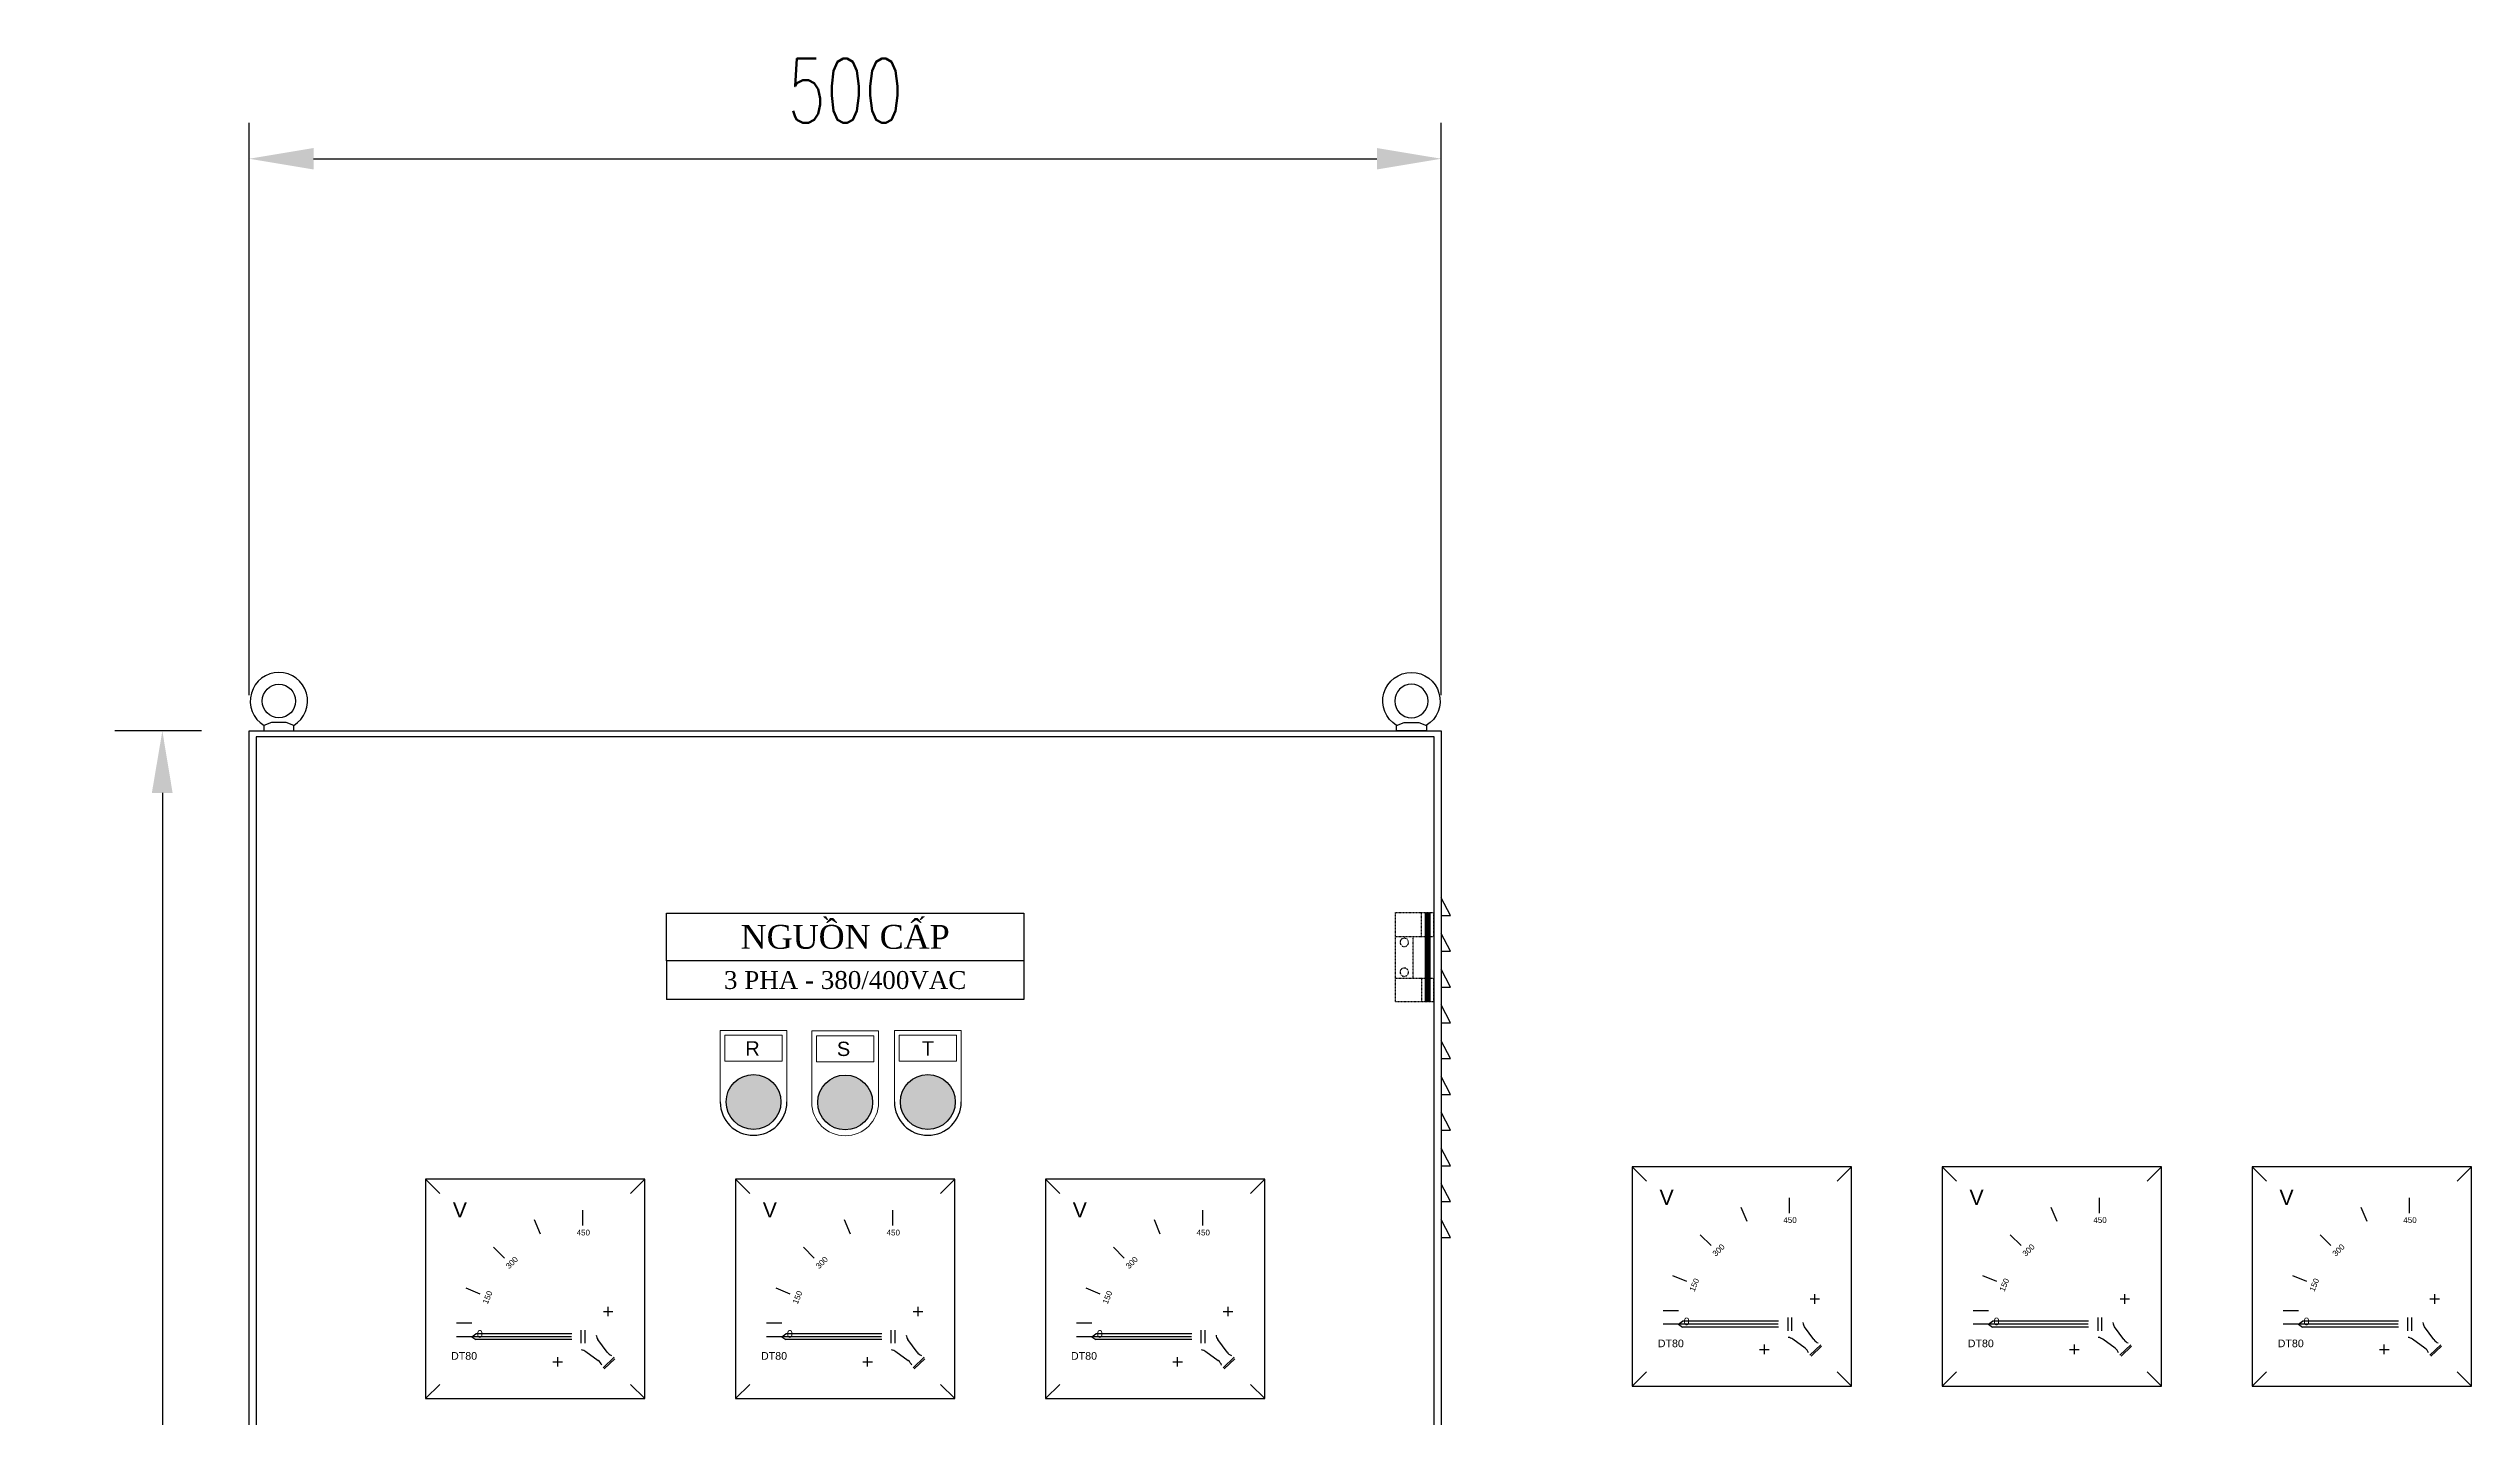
# Model space of a CAD drawing. Header units: inches. Extents: x 187 to 137830, y 99 to 66837.
# Drawn here: x 85132 to 86148, y 60496 to 61070 of the extents above; entities that cross this region are included whole.
import ezdxf

# ---------------------------------------------------------------- set-up
doc = ezdxf.new("R2010")
doc.units = ezdxf.units.IN
doc.header["$MEASUREMENT"] = 0
doc.linetypes.add('HIDDEN', pattern=[0.375, 0.25, -0.125])
for name, color, linetype in [('accessory', 9, 'Continuous'), ('CHANGE', 4, 'Continuous'), ('Dim', 9, 'Continuous'), ('FRAME', 3, 'Continuous')]:
    doc.layers.add(name, color=color, linetype=linetype)
doc.layers.add('KICH THUOC', color=6, linetype='Continuous', lineweight=13)
doc.layers.add('NETPHU', color=7, linetype='Continuous', lineweight=0)
doc.styles.add('SIMPLEX', font='SIMPLEX.shx', dxfattribs={"width": 0.7})
doc.styles.get("Standard").update_dxf_attribs({"font": 'arial.ttf'})
doc.styles.add('VNI-HELVE-CONDENSE', font='')
doc.styles.get('VNI-HELVE-CONDENSE').set_extended_font_data('VNI-Helve-Condense')
doc.dimstyles.new('STANDARD$0', dxfattribs={"dimscale": 2, "dimtxt": 12, "dimasz": 13, "dimexe": 10, "dimexo": 10, "dimgap": 10, "dimtad": 1, "dimdec": 0, "dimzin": 0, "dimdsep": 46, "dimtxsty": 'VNI-HELVE-CONDENSE', "dimcen": 2, "dimdle": 2, "dimclrd": 1, "dimclre": 1, "dimclrt": 2, "dimadec": 0, "dimazin": 0, "dimtfac": 1, "dimtdec": 0, "dimtofl": 0, "dimtmove": 0, "dimatfit": 3, "dimfxl": 1, "dimtolj": 1, "dimtzin": 0, "dimarcsym": 1})

# ---------------------------------------------------------------- blocks, each defined once
blk = doc.blocks.new('EYE BOLT')
at = {"layer": 'CHANGE'}
blk.add_line((-12.5, 0), (12.5, 0), dxfattribs=at)
at = {"layer": 'CHANGE', "linetype": 'Continuous'}
for p, q in [((12.5, 4.5), (6.1, 7)), ((12.5, 4.5), (6.1, 7)), ((12.5, 0), (12.5, 4.5)), ((12.5, 0), (12.5, 4.5))]:
    blk.add_line(p, q, dxfattribs=at)
blk.add_lwpolyline([(12.5, 0), (12.5, 4.5), (6.1, 7), (-6.1, 7), (-12.5, 4.5), (-12.5, 0)], dxfattribs=at)
blk.add_circle((0, 25), 14, dxfattribs=at)
blk.add_arc((0, 25), 24, 301.3323, 238.6677, dxfattribs=at)
blk = doc.blocks.new('*D163')
at = {"layer": 'DEFPOINTS', "color": 0, "lineweight": 200, "transparency": 16777216}
for p in [(85715.9, 61024), (85215.9, 60784), (85715.9, 60784)]:
    blk.add_point(p, dxfattribs=at)
at = {"layer": 'Dim', "color": 8, "lineweight": -2, "transparency": 16777216}
for p, q in [((85215.9, 60799), (85215.9, 61039)), ((85715.9, 60799), (85715.9, 61039)), ((85242.9, 61024), (85688.9, 61024))]:
    blk.add_line(p, q, dxfattribs=at)
at = {"layer": 'Dim', "color": 8, "lineweight": 200, "transparency": 16777216}
for points in [[(85242.9, 61028.5), (85242.9, 61019.5), (85215.9, 61024)], [(85688.9, 61028.5), (85688.9, 61019.5), (85715.9, 61024)]]:
    blk.add_solid(points, dxfattribs=at)
at = {"layer": 'Dim', "color": 6, "transparency": 16777216, "insert": (85465.9, 61052.5), "char_height": 27, "attachment_point": 5, "style": 'SIMPLEX'}
blk.add_mtext('\\A1;500', dxfattribs=at)
blk = doc.blocks.new('HINGE')
at = {"layer": 'accessory', "linetype": 'HIDDEN', "ltscale": 0.5}
for p, q in [((10.5, 17.5), (10.5, 37.5)), ((32.5, 17.5), (0.5, 17.5)), ((17.5, -17.5), (17.5, 17.5)), ((32.5, -17.5), (0.5, -17.5)), ((10.5, -17.5), (10.5, -37.5))]:
    blk.add_line(p, q, dxfattribs=at)
blk.add_lwpolyline([(0.5, -17.5), (0.5, -37.5), (32.5, -37.5), (32.5, 37.5), (0.5, 37.5), (0.5, 17.5)], dxfattribs=at)
at = {"layer": 'accessory', "linetype": 'HIDDEN', "ltscale": 0.5, "const_width": 5}
blk.add_lwpolyline([(5.5, -37.5), (5.5, 37.5)], dxfattribs=at)
at = {"layer": 'accessory', "linetype": 'HIDDEN', "ltscale": 0.5}
for centre in [(25, 12.5), (25, -12.5)]:
    blk.add_circle(centre, 3.5, dxfattribs=at)
blk = doc.blocks.new('*D164')
at = {"color": 1, "lineweight": -2, "transparency": 16777216}
for p, q in [((85195.9, 60784), (85159.5, 60784)), ((85179.5, 60758), (85179.5, 60010)), ((85195.9, 59984), (85159.5, 59984))]:
    blk.add_line(p, q, dxfattribs=at)
at = {"color": 1, "lineweight": 200, "transparency": 16777216}
for points in [[(85175.1, 60758), (85183.8, 60758), (85179.5, 60784)], [(85175.1, 60010), (85183.8, 60010), (85179.5, 59984)]]:
    blk.add_solid(points, dxfattribs=at)
at = {"layer": 'DEFPOINTS', "color": 0, "lineweight": 200, "transparency": 16777216}
for p in [(85215.9, 60784), (85179.5, 59984), (85215.9, 59984)]:
    blk.add_point(p, dxfattribs=at)
at = {"color": 2, "lineweight": 200, "transparency": 16777216, "insert": (85147.5, 60384), "char_height": 24, "attachment_point": 5, "rotation": 90, "style": 'VNI-HELVE-CONDENSE'}
blk.add_mtext('\\A1;800', dxfattribs=at)

msp = doc.modelspace()

# ---------------------------------------------------------------- hatches: boundary and pattern name
at = {"lineweight": 200}
h = msp.add_hatch(color=3, dxfattribs=at)
h.dxf.hatch_style = 1
h.paths.add_polyline_path([(85438.96, 60628.36, 1), (85415.96, 60628.36, 1)])
h = msp.add_hatch(color=2, dxfattribs=at)
h.dxf.hatch_style = 1
h.paths.add_polyline_path([(85477.38, 60628.16, 1), (85454.38, 60628.16, 1)])
h = msp.add_hatch(color=1, dxfattribs=at)
h.dxf.hatch_style = 1
h.paths.add_polyline_path([(85512.05, 60628.36, 1), (85489.05, 60628.36, 1)])

# ---------------------------------------------------------------- linework, layer by layer
for p, q in [((85390.88, 60687.54), (85390.88, 60671.29)), ((85540.88, 60687.54), (85540.88, 60671.29)), ((85802, 60595.15), (85796, 60601.15)), ((85882, 60595.15), (85888, 60601.15)), ((85932, 60595.15), (85926, 60601.15)), ((86012, 60595.15), (86018, 60601.15)), ((86062, 60595.15), (86056, 60601.15)), ((86142, 60595.15), (86148, 60601.15)), ((85295.88, 60589.9), (85289.88, 60595.9)), ((85375.88, 60589.9), (85381.88, 60595.9)), ((85425.88, 60589.9), (85419.88, 60595.9)), ((85505.88, 60589.9), (85511.88, 60595.9)), ((85555.88, 60589.9), (85549.88, 60595.9)), ((85635.88, 60589.9), (85641.88, 60595.9)), ((85355.88, 60576.5), (85355.88, 60582.9)), ((85485.88, 60576.5), (85485.88, 60582.9)), ((85615.88, 60576.5), (85615.88, 60582.9)), ((85844.16, 60578.2), (85841.71, 60584.12)), ((85862, 60581.75), (85862, 60588.15)), ((85974.16, 60578.2), (85971.71, 60584.12)), ((85992, 60581.75), (85992, 60588.15)), ((86104.16, 60578.2), (86101.71, 60584.12)), ((86122, 60581.75), (86122, 60588.15)), ((85338.05, 60572.96), (85335.6, 60578.87)), ((85468.05, 60572.96), (85465.6, 60578.87)), ((85598.05, 60572.96), (85595.6, 60578.87)), ((85829.04, 60568.1), (85824.52, 60572.63)), ((85959.04, 60568.1), (85954.52, 60572.63)), ((86089.04, 60568.1), (86084.52, 60572.63)), ((85322.93, 60562.86), (85318.4, 60567.38)), ((85452.93, 60562.86), (85448.4, 60567.38)), ((85582.93, 60562.86), (85578.4, 60567.38)), ((85312.83, 60547.74), (85306.91, 60550.19)), ((85442.83, 60547.74), (85436.91, 60550.19)), ((85572.83, 60547.74), (85566.91, 60550.19)), ((85818.94, 60552.98), (85813.03, 60555.43)), ((85948.94, 60552.98), (85943.03, 60555.43)), ((86078.94, 60552.98), (86073.03, 60555.43)), ((85815.39, 60540.75), (85808.99, 60540.75)), ((85945.39, 60540.75), (85938.99, 60540.75)), ((86075.39, 60540.75), (86068.99, 60540.75)), ((85309.28, 60535.5), (85302.88, 60535.5)), ((85309.28, 60529.9), (85302.88, 60529.9)), ((85309.28, 60529.9), (85311.01, 60531.1)), ((85309.28, 60529.9), (85311.01, 60528.7)), ((85351.08, 60529.9), (85309.28, 60529.9)), ((85351.23, 60531.1), (85311.01, 60531.1)), ((85355.08, 60532.68), (85355.08, 60527.13)), ((85356.68, 60532.68), (85356.68, 60527.13)), ((85439.28, 60535.5), (85432.88, 60535.5)), ((85439.28, 60529.9), (85432.88, 60529.9)), ((85439.28, 60529.9), (85441.01, 60531.1)), ((85439.28, 60529.9), (85441.01, 60528.7)), ((85481.08, 60529.9), (85439.28, 60529.9)), ((85481.23, 60531.1), (85441.01, 60531.1)), ((85485.08, 60532.68), (85485.08, 60527.13)), ((85486.68, 60532.68), (85486.68, 60527.13)), ((85569.28, 60535.5), (85562.88, 60535.5)), ((85569.28, 60529.9), (85562.88, 60529.9)), ((85569.28, 60529.9), (85571.01, 60531.1)), ((85569.28, 60529.9), (85571.01, 60528.7)), ((85611.08, 60529.9), (85569.28, 60529.9)), ((85611.23, 60531.1), (85571.01, 60531.1)), ((85615.08, 60532.68), (85615.08, 60527.13)), ((85616.68, 60532.68), (85616.68, 60527.13)), ((85815.39, 60535.15), (85808.99, 60535.15)), ((85815.39, 60535.15), (85817.13, 60536.35)), ((85815.39, 60535.15), (85817.13, 60533.95)), ((85857.2, 60535.15), (85815.39, 60535.15)), ((85857.35, 60536.35), (85817.13, 60536.35)), ((85857.35, 60533.95), (85817.13, 60533.95)), ((85861.2, 60537.92), (85861.2, 60532.38)), ((85862.8, 60537.92), (85862.8, 60532.38)), ((85868.47, 60525.08), (85863.29, 60528.84)), ((85872.16, 60528.65), (85868.29, 60533.96)), ((85945.39, 60535.15), (85938.99, 60535.15)), ((85945.39, 60535.15), (85947.13, 60536.35)), ((85945.39, 60535.15), (85947.13, 60533.95)), ((85987.2, 60535.15), (85945.39, 60535.15)), ((85987.35, 60536.35), (85947.13, 60536.35)), ((85987.35, 60533.95), (85947.13, 60533.95)), ((85991.2, 60537.92), (85991.2, 60532.38)), ((85992.8, 60537.92), (85992.8, 60532.38)), ((85998.47, 60525.08), (85993.29, 60528.84)), ((86002.16, 60528.65), (85998.29, 60533.96)), ((86075.39, 60535.15), (86068.99, 60535.15)), ((86075.39, 60535.15), (86077.13, 60536.35)), ((86075.39, 60535.15), (86077.13, 60533.95)), ((86117.2, 60535.15), (86075.39, 60535.15)), ((86117.35, 60536.35), (86077.13, 60536.35)), ((86117.35, 60533.95), (86077.13, 60533.95)), ((86121.2, 60537.92), (86121.2, 60532.38)), ((86122.8, 60537.92), (86122.8, 60532.38)), ((86128.47, 60525.08), (86123.29, 60528.84)), ((86132.16, 60528.65), (86128.29, 60533.96)), ((85351.23, 60528.7), (85311.01, 60528.7)), ((85362.35, 60519.83), (85357.17, 60523.6)), ((85366.04, 60523.4), (85362.17, 60528.71)), ((85369.02, 60521.28), (85364.39, 60516.87)), ((85369.26, 60520.64), (85364.86, 60516.44)), ((85481.23, 60528.7), (85441.01, 60528.7)), ((85492.35, 60519.83), (85487.17, 60523.6)), ((85496.04, 60523.4), (85492.17, 60528.71)), ((85499.02, 60521.28), (85494.39, 60516.87)), ((85499.26, 60520.64), (85494.86, 60516.44)), ((85611.23, 60528.7), (85571.01, 60528.7)), ((85622.35, 60519.83), (85617.17, 60523.6)), ((85626.04, 60523.4), (85622.17, 60528.71)), ((85629.02, 60521.28), (85624.39, 60516.87)), ((85629.26, 60520.64), (85624.86, 60516.44)), ((85875.14, 60526.53), (85870.51, 60522.11)), ((85875.38, 60525.89), (85870.98, 60521.69)), ((86005.14, 60526.53), (86000.51, 60522.11)), ((86005.38, 60525.89), (86000.98, 60521.69)), ((86135.14, 60526.53), (86130.51, 60522.11)), ((86135.38, 60525.89), (86130.98, 60521.69)), ((85289.88, 60503.9), (85295.88, 60509.9)), ((85375.88, 60509.9), (85381.88, 60503.9)), ((85419.88, 60503.9), (85425.88, 60509.9)), ((85505.88, 60509.9), (85511.88, 60503.9)), ((85549.88, 60503.9), (85555.88, 60509.9)), ((85635.88, 60509.9), (85641.88, 60503.9)), ((85796, 60509.15), (85802, 60515.15)), ((85882, 60515.15), (85888, 60509.15)), ((85926, 60509.15), (85932, 60515.15)), ((86012, 60515.15), (86018, 60509.15)), ((86056, 60509.15), (86062, 60515.15)), ((86142, 60515.15), (86148, 60509.15))]:
    msp.add_line(p, q)
at = {"color": 1}
for p, q in [((85364.46, 60540.48), (85368.46, 60540.48)), ((85366.46, 60538.48), (85366.46, 60542.48)), ((85494.46, 60540.48), (85498.46, 60540.48)), ((85496.46, 60538.48), (85496.46, 60542.48)), ((85624.46, 60540.48), (85628.46, 60540.48)), ((85626.46, 60538.48), (85626.46, 60542.48)), ((85870.57, 60545.73), (85874.57, 60545.73)), ((85872.57, 60543.73), (85872.57, 60547.73)), ((86000.57, 60545.73), (86004.57, 60545.73)), ((86002.57, 60543.73), (86002.57, 60547.73)), ((86130.57, 60545.73), (86134.57, 60545.73)), ((86132.57, 60543.73), (86132.57, 60547.73)), ((85343.3, 60519.33), (85347.3, 60519.33)), ((85345.3, 60517.33), (85345.3, 60521.33)), ((85473.3, 60519.33), (85477.3, 60519.33)), ((85475.3, 60517.33), (85475.3, 60521.33)), ((85603.3, 60519.33), (85607.3, 60519.33)), ((85605.3, 60517.33), (85605.3, 60521.33)), ((85849.42, 60524.57), (85853.42, 60524.57)), ((85851.42, 60522.57), (85851.42, 60526.57)), ((85979.42, 60524.57), (85983.42, 60524.57)), ((85981.42, 60522.57), (85981.42, 60526.57)), ((86109.42, 60524.57), (86113.42, 60524.57)), ((86111.42, 60522.57), (86111.42, 60526.57))]:
    msp.add_line(p, q, dxfattribs=at)
for points in [[(85796, 60601.15), (85796, 60509.15), (85888, 60509.15), (85888, 60601.15)], [(85926, 60601.15), (85926, 60509.15), (86018, 60509.15), (86018, 60601.15)], [(86056, 60601.15), (86056, 60509.15), (86148, 60509.15), (86148, 60601.15)], [(85289.88, 60595.9), (85289.88, 60503.9), (85381.88, 60503.9), (85381.88, 60595.9)], [(85419.88, 60595.9), (85419.88, 60503.9), (85511.88, 60503.9), (85511.88, 60595.9)], [(85549.88, 60595.9), (85549.88, 60503.9), (85641.88, 60503.9), (85641.88, 60595.9)]]:
    msp.add_lwpolyline(points, close=True)
at = {"color": 0}
for centre in [(85427.46, 60628.36), (85465.88, 60628.16), (85500.55, 60628.36)]:
    msp.add_circle(centre, 11.5, dxfattribs=at)
for centre in [(85427.46, 60628.36), (85500.55, 60628.36)]:
    msp.add_arc(centre, 14, 180, 0, dxfattribs=at)
for centre, start, end in [((85365.41, 60531.06), 186.94373, 216.03629), ((85495.41, 60531.06), 186.94373, 216.03629), ((85625.41, 60531.06), 186.94373, 216.03629), ((85860.94, 60525.61), 53.9793, 83.66416), ((85871.53, 60536.31), 186.94373, 216.03629), ((85990.94, 60525.61), 53.9793, 83.66416), ((86001.53, 60536.31), 186.94373, 216.03629), ((86120.94, 60525.61), 53.9793, 83.66416), ((86131.53, 60536.31), 186.94373, 216.03629), ((85354.82, 60520.36), 53.9793, 83.66416), ((85360, 60516.6), 19.46116, 53.9793), ((85369.27, 60525.75), 216.03629, 249.80515), ((85484.82, 60520.36), 53.9793, 83.66416), ((85490, 60516.6), 19.46116, 53.9793), ((85499.27, 60525.75), 216.03629, 249.80515), ((85614.82, 60520.36), 53.9793, 83.66416), ((85620, 60516.6), 19.46116, 53.9793), ((85629.27, 60525.75), 216.03629, 249.80515), ((85866.12, 60521.84), 19.46116, 53.9793), ((85875.39, 60531), 216.03629, 249.80515), ((85996.12, 60521.84), 19.46116, 53.9793), ((86005.39, 60531), 216.03629, 249.80515), ((86126.12, 60521.84), 19.46116, 53.9793), ((86135.39, 60531), 216.03629, 249.80515)]:
    msp.add_arc(centre, 4, start, end)
at = {"layer": 'CHANGE', "color": 0, "linetype": 'Continuous'}
for p, q in [((85390.88, 60707.54), (85540.88, 60707.54)), ((85390.88, 60687.54), (85390.88, 60707.54)), ((85540.88, 60707.54), (85540.88, 60687.54)), ((85540.88, 60687.54), (85390.88, 60687.54)), ((85540.88, 60671.29), (85390.88, 60671.29))]:
    msp.add_line(p, q, dxfattribs=at)
at = {"layer": 'CHANGE', "linetype": 'ByBlock'}
for points in [[(85715.88, 60706.54), (85719.76, 60706.54), (85715.88, 60714.04)], [(85715.88, 60706.54), (85719.76, 60706.54), (85715.88, 60714.04)], [(85715.88, 60691.54), (85719.76, 60691.54), (85715.88, 60699.04)], [(85715.88, 60691.54), (85719.76, 60691.54), (85715.88, 60699.04)], [(85715.88, 60676.54), (85719.76, 60676.54), (85715.88, 60684.04)], [(85715.88, 60676.54), (85719.76, 60676.54), (85715.88, 60684.04)], [(85715.88, 60661.54), (85719.76, 60661.54), (85715.88, 60669.04)], [(85715.88, 60661.54), (85719.76, 60661.54), (85715.88, 60669.04)], [(85715.88, 60646.54), (85719.76, 60646.54), (85715.88, 60654.04)], [(85715.88, 60646.54), (85719.76, 60646.54), (85715.88, 60654.04)], [(85715.88, 60631.54), (85719.76, 60631.54), (85715.88, 60639.04)], [(85715.88, 60631.54), (85719.76, 60631.54), (85715.88, 60639.04)], [(85715.88, 60616.54), (85719.76, 60616.54), (85715.88, 60624.04)], [(85715.88, 60616.54), (85719.76, 60616.54), (85715.88, 60624.04)], [(85715.88, 60601.54), (85719.76, 60601.54), (85715.88, 60609.04)], [(85715.88, 60601.54), (85719.76, 60601.54), (85715.88, 60609.04)], [(85715.88, 60586.54), (85719.76, 60586.54), (85715.88, 60594.04)], [(85715.88, 60586.54), (85719.76, 60586.54), (85715.88, 60594.04)], [(85715.88, 60571.54), (85719.76, 60571.54), (85715.88, 60579.04)], [(85715.88, 60571.54), (85719.76, 60571.54), (85715.88, 60579.04)]]:
    msp.add_lwpolyline(points, dxfattribs=at)
at = {"layer": 'FRAME'}
for points in [[(85215.88, 60465.06), (85215.88, 60784.04), (85715.88, 60784.04), (85715.88, 60465.06)], [(85712.88, 60465.06), (85712.88, 60781.54), (85218.88, 60781.54), (85218.88, 60465.06)]]:
    msp.add_lwpolyline(points, dxfattribs=at)
at = {"layer": 'KICH THUOC', "color": 0}
for points in [[(85441.46, 60628.36), (85441.46, 60658.36), (85413.46, 60658.36), (85413.46, 60628.36)], [(85514.55, 60628.36), (85514.55, 60658.36), (85486.55, 60658.36), (85486.55, 60628.36)]]:
    msp.add_lwpolyline(points, dxfattribs=at)
for points in [[(85415.46, 60645.42), (85439.46, 60645.42), (85439.46, 60656.36), (85415.46, 60656.36)], [(85488.55, 60645.42), (85512.55, 60645.42), (85512.55, 60656.36), (85488.55, 60656.36)]]:
    msp.add_lwpolyline(points, close=True, dxfattribs=at)
at = {"layer": 'NETPHU', "color": 0}
msp.add_lwpolyline([(85479.88, 60628.16), (85479.88, 60658.16), (85451.88, 60658.16), (85451.88, 60628.16)], dxfattribs=at)
msp.add_lwpolyline([(85453.88, 60645.21), (85477.88, 60645.21), (85477.88, 60656.16), (85453.88, 60656.16)], close=True, dxfattribs=at)
msp.add_arc((85465.88, 60628.16), 14, 180, 0, dxfattribs=at)

# ---------------------------------------------------------------- block references
at = {"yscale": 0.5, "zscale": 0.5}
for name, p, xscale in [('EYE BOLT', (85228.38, 60784.04), 0.5), ('EYE BOLT', (85703.38, 60784.04), -0.5), ('HINGE', (85712.88, 60689.04), -0.5)]:
    msp.add_blockref(name, p, dxfattribs=dict(at, xscale=xscale))

# ---------------------------------------------------------------- texts
for s, insert, char_height, width, attachment_point in [('{\\fTimes New Roman|b0|i0|c0|p18;NGUỒN CẤP}', (85465.88, 60697.54), 10, 150, 5), ('{\\fTimes New Roman|b0|i0|c0|p18;3 PHA - 380/400VAC}', (85465.88, 60679.42), 7.5, 150, 5), ('{\\f.VnArial|b0|i0|c0|p34;V}', (85807.42, 60591.56), 6.4, 10.524, 1), ('{\\f.VnArial|b0|i0|c0|p34;V}', (85937.42, 60591.56), 6.4, 10.524, 1), ('{\\f.VnArial|b0|i0|c0|p34;V}', (86067.42, 60591.56), 6.4, 10.524, 1), ('{\\f.VnArial|b0|i0|c0|p34;V}', (85301.3, 60586.31), 6.4, 10.524, 1), ('{\\f.VnArial|b0|i0|c0|p34;V}', (85431.3, 60586.31), 6.4, 10.524, 1), ('{\\f.VnArial|b0|i0|c0|p34;V}', (85561.3, 60586.31), 6.4, 10.524, 1), ('{\\f.VnArial|b0|i0|c0|p34;450}', (85859.38, 60580.01), 2.4, 10.524, 1), ('{\\f.VnArial|b0|i0|c0|p34;450}', (85989.38, 60580.01), 2.4, 10.524, 1), ('{\\f.VnArial|b0|i0|c0|p34;450}', (86119.38, 60580.01), 2.4, 10.524, 1), ('{\\f.VnArial|b0|i0|c0|p34;450}', (85353.26, 60574.76), 2.4, 10.524, 1), ('{\\f.VnArial|b0|i0|c0|p34;450}', (85483.26, 60574.76), 2.4, 10.524, 1), ('{\\f.VnArial|b0|i0|c0|p34;450}', (85613.26, 60574.76), 2.4, 10.524, 1), ('{\\f.VnArial|b0|i0|c0|p34;0}', (85311.42, 60532.65), 3.2, 10.524, 1), ('{\\f.VnArial|b0|i0|c0|p34;0}', (85441.42, 60532.65), 3.2, 10.524, 1), ('{\\f.VnArial|b0|i0|c0|p34;0}', (85571.42, 60532.65), 3.2, 10.524, 1), ('{\\f.VnArial|b0|i0|c0|p34;0}', (85817.54, 60537.89), 3.2, 10.524, 1), ('{\\f.VnArial|b0|i0|c0|p34;0}', (85947.54, 60537.89), 3.2, 10.524, 1), ('{\\f.VnArial|b0|i0|c0|p34;0}', (86077.54, 60537.89), 3.2, 10.524, 1), ('{\\f.VnArial|b0|i0|c0|p34;DT80}', (85300.58, 60523.43), 3.2, 10.524, 1), ('{\\f.VnArial|b0|i0|c0|p34;DT80}', (85430.58, 60523.43), 3.2, 10.524, 1), ('{\\f.VnArial|b0|i0|c0|p34;DT80}', (85560.58, 60523.43), 3.2, 10.524, 1), ('{\\f.VnArial|b0|i0|c0|p34;DT80}', (85806.7, 60528.68), 3.2, 10.524, 1), ('{\\f.VnArial|b0|i0|c0|p34;DT80}', (85936.7, 60528.68), 3.2, 10.524, 1), ('{\\f.VnArial|b0|i0|c0|p34;DT80}', (86066.7, 60528.68), 3.2, 10.524, 1)]:
    msp.add_mtext(s, dxfattribs=dict(insert=insert, char_height=char_height, width=width, attachment_point=attachment_point))
at = {"color": 0, "lineweight": 5, "char_height": 6, "width": 43.4567, "attachment_point": 3}
for s, insert in [('R', (85430.04, 60653.84)), ('S', (85467.99, 60653.63)), ('T', (85503.13, 60653.84))]:
    msp.add_mtext(s, dxfattribs=dict(at, insert=insert))
at = {"char_height": 2.4, "width": 10.524, "attachment_point": 1}
for s, insert, rotation in [('{\\f.VnArial|b0|i0|c0|p34;300}', (85323.25, 60559.83), 45), ('{\\f.VnArial|b0|i0|c0|p34;300}', (85453.25, 60559.83), 45), ('{\\f.VnArial|b0|i0|c0|p34;300}', (85583.25, 60559.83), 45), ('{\\f.VnArial|b0|i0|c0|p34;300}', (85829.37, 60565.07), 45), ('{\\f.VnArial|b0|i0|c0|p34;300}', (85959.37, 60565.07), 45), ('{\\f.VnArial|b0|i0|c0|p34;300}', (86089.37, 60565.07), 45), ('{\\f.VnArial|b0|i0|c0|p34;150}', (85819.85, 60549.48), 68), ('{\\f.VnArial|b0|i0|c0|p34;150}', (85949.85, 60549.48), 68), ('{\\f.VnArial|b0|i0|c0|p34;150}', (86079.85, 60549.48), 68), ('{\\f.VnArial|b0|i0|c0|p34;150}', (85313.73, 60544.24), 68), ('{\\f.VnArial|b0|i0|c0|p34;150}', (85443.73, 60544.24), 68), ('{\\f.VnArial|b0|i0|c0|p34;150}', (85573.73, 60544.24), 68)]:
    msp.add_mtext(s, dxfattribs=dict(at, insert=insert, rotation=rotation))

# ---------------------------------------------------------------- dimensions: what is measured, and where the dimension line sits
at = {"lineweight": 200}
dim = msp.add_linear_dim(base=(85179.48, 59984.04), p1=(85215.88, 60784.04), p2=(85215.88, 59984.04), angle=90, dimstyle='STANDARD$0', dxfattribs=at)
dim.commit()
dim.dimension.update_dxf_attribs({"geometry": '*D164', "text_midpoint": (85147.48, 60384.04)})
at = {"layer": 'Dim'}
dim = msp.add_linear_dim(base=(85715.88, 61024.04), p1=(85215.88, 60784.04), p2=(85715.88, 60784.04), dimstyle='STANDARD$0', override={"dimscale": 1.5, "dimtxt": 18, "dimasz": 18, "dimtxsty": 'SIMPLEX', "dimclrd": 8, "dimclre": 8, "dimclrt": 6, "dimtmove": 1}, dxfattribs=at)
dim.commit()
dim.dimension.update_dxf_attribs({"geometry": '*D163', "text_midpoint": (85465.88, 61052.54)})

doc.saveas('drawing.dxf')
